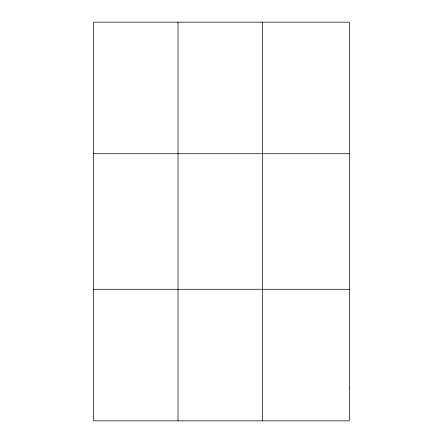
<?xml version="1.0" encoding="UTF-8"?>
<svg xmlns="http://www.w3.org/2000/svg" width="443" height="443" viewBox="0 0 443 443"><rect width="100%" height="100%" fill="white"/><g stroke="black" fill="none" stroke-linecap="round" stroke-linejoin="round"><path stroke-width="0.66" d="M178.02 420.85L178.02 22.15M262.422 420.85L262.422 22.15M93.623 153.721L349.377 153.721M93.623 289.279L349.377 289.279M349.377 387.957L349.377 420.85L93.623 420.85L93.623 22.15L349.377 22.15L349.377 387.957"/></g></svg>
